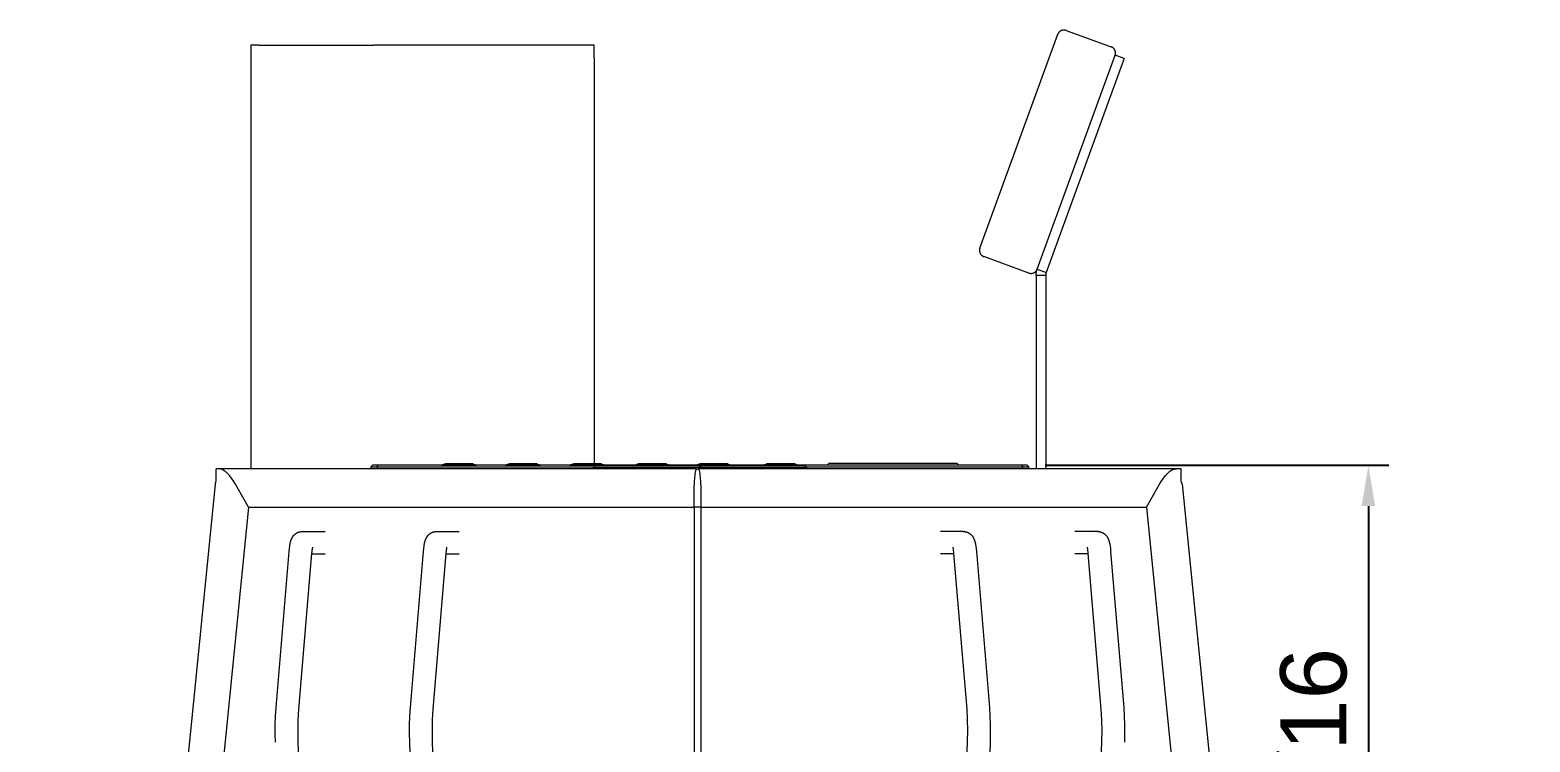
# Model space of a CAD drawing. Header units: inches. Extents: x -10 to 196, y -2 to 124.
# Drawn here: x 157.23 to 194.03, y 106.3 to 123.77 of the extents above; entities that cross this region are included whole.
import ezdxf

# ---------------------------------------------------------------- set-up
doc = ezdxf.new("R2010")
doc.units = ezdxf.units.IN
doc.layers.add('ZANO_R', color=7, linetype='Continuous', lineweight=0)
doc.layers.add('ZANO_W', color=1, linetype='Continuous', lineweight=0)
doc.styles.get("Standard").update_dxf_attribs({"font": 'arial.ttf'})
doc.dimstyles.new('amerykanie', dxfattribs={"dimtxt": 50, "dimasz": 50, "dimexe": 0.5, "dimexo": 0.5, "dimgap": 1, "dimtad": 1, "dimdec": 0, "dimzin": 0, "dimlunit": 5, "dimtxsty": 'Standard', "dimcen": 0.09, "dimclrd": 1, "dimclre": 1, "dimclrt": 1, "dimazin": 0, "dimtfac": 1, "dimtdec": 0, "dimtmove": 0, "dimatfit": 3, "dimfxl": 1, "dimtzin": 0, "dimarcsym": 1})

# ---------------------------------------------------------------- blocks, each defined once
blk = doc.blocks.new('*D386')
at = {"layer": 'ZANO_W', "color": 1, "lineweight": -2}
for p, q in [((182.136, 113.089), (190.567, 113.089)), ((190.067, 112.089), (190.067, 96.288)), ((187.28, 95.288), (190.567, 95.288))]:
    blk.add_line(p, q, dxfattribs=at)
at = {"layer": 'ZANO_W', "color": 1}
for points in [[(190.234, 112.089), (189.901, 112.089), (190.067, 113.089)], [(189.901, 96.288), (190.234, 96.288), (190.067, 95.288)]]:
    blk.add_solid(points, dxfattribs=at)
at = {"layer": 'ZANO_W', "color": 1, "insert": (188.727, 104.188), "char_height": 1.625, "attachment_point": 5, "rotation": 90}
blk.add_mtext('17 13/16', dxfattribs=at)
blk = doc.blocks.new('*D387')
at = {"layer": 'ZANO_W', "color": 1, "lineweight": -2}
blk.add_arc((159.99, 95.288), 5.938, 93.9709, 170.339, dxfattribs=at)
at = {"layer": 'ZANO_W', "color": 1}
for points in [[(159.576, 101.045), (159.581, 101.378), (160.578, 101.196)], [(153.97, 96.299), (154.302, 96.27), (154.052, 95.288)]]:
    blk.add_solid(points, dxfattribs=at)
at = {"layer": 'ZANO_W', "color": 1, "insert": (155.105, 100.683), "char_height": 1.625, "attachment_point": 5, "rotation": 42.155}
blk.add_mtext("95%%d41'", dxfattribs=at)

msp = doc.modelspace()

# ---------------------------------------------------------------- linework, layer by layer
at = {"layer": 'ZANO_R'}
for p, q in [((180.53509, 118.4123), (182.44726, 123.66593)), ((182.44919, 123.67095), (182.44726, 123.66593)), ((182.45128, 123.6759), (182.44919, 123.67095)), ((182.45354, 123.68078), (182.45128, 123.6759)), ((182.45597, 123.68558), (182.45354, 123.68078)), ((182.45856, 123.69029), (182.45597, 123.68558)), ((182.46131, 123.69491), (182.45856, 123.69029)), ((182.46422, 123.69944), (182.46131, 123.69491)), ((182.46728, 123.70386), (182.46422, 123.69944)), ((182.47049, 123.70818), (182.46728, 123.70386)), ((182.47384, 123.71238), (182.47049, 123.70818)), ((182.47734, 123.71647), (182.47384, 123.71238)), ((182.48097, 123.72043), (182.47734, 123.71647)), ((182.48474, 123.72427), (182.48097, 123.72043)), ((182.48863, 123.72798), (182.48474, 123.72427)), ((182.49265, 123.73155), (182.48863, 123.72798)), ((182.49679, 123.73498), (182.49265, 123.73155)), ((182.50105, 123.73827), (182.49679, 123.73498)), ((182.50541, 123.74141), (182.50105, 123.73827)), ((182.50988, 123.74441), (182.50541, 123.74141)), ((182.51445, 123.74724), (182.50988, 123.74441)), ((182.51911, 123.74992), (182.51445, 123.74724)), ((182.52386, 123.75244), (182.51911, 123.74992)), ((182.52869, 123.7548), (182.52386, 123.75244)), ((182.5336, 123.75699), (182.52869, 123.7548)), ((182.53859, 123.75901), (182.5336, 123.75699)), ((182.54364, 123.76086), (182.53859, 123.75901)), ((182.54875, 123.76253), (182.54364, 123.76086)), ((182.55391, 123.76403), (182.54875, 123.76253)), ((182.55912, 123.76535), (182.55391, 123.76403)), ((182.56438, 123.7665), (182.55912, 123.76535)), ((182.56967, 123.76746), (182.56438, 123.7665)), ((182.57499, 123.76825), (182.56967, 123.76746)), ((182.58033, 123.76885), (182.57499, 123.76825)), ((182.5857, 123.76926), (182.58033, 123.76885)), ((182.59107, 123.7695), (182.5857, 123.76926)), ((182.59645, 123.76955), (182.59107, 123.7695)), ((182.60182, 123.76942), (182.59645, 123.76955)), ((182.60719, 123.7691), (182.60182, 123.76942)), ((182.61254, 123.7686), (182.60719, 123.7691)), ((182.61788, 123.76792), (182.61254, 123.7686)), ((182.62319, 123.76706), (182.61788, 123.76792)), ((182.62846, 123.76601), (182.62319, 123.76706)), ((182.6337, 123.76479), (182.62846, 123.76601)), ((182.63889, 123.76339), (182.6337, 123.76479)), ((182.64403, 123.76181), (182.63889, 123.76339)), ((182.64911, 123.76006), (182.64403, 123.76181)), ((182.64911, 123.76006), (183.75904, 123.35608)), ((162.84087, 123.39953), (162.64401, 123.39953)), ((162.64401, 123.39953), (162.64401, 123.08455)), ((162.84087, 123.39953), (165.66676, 123.39953)), ((166.21685, 123.39953), (165.66676, 123.39953)), ((171.06958, 123.39953), (166.21685, 123.39953)), ((171.06958, 123.08455), (171.06958, 123.39953)), ((183.76406, 123.35415), (183.75904, 123.35608)), ((183.76901, 123.35206), (183.76406, 123.35415)), ((183.77389, 123.34979), (183.76901, 123.35206)), ((183.77869, 123.34736), (183.77389, 123.34979)), ((183.7834, 123.34477), (183.77869, 123.34736)), ((183.78802, 123.34202), (183.7834, 123.34477)), ((183.79254, 123.33912), (183.78802, 123.34202)), ((183.79697, 123.33606), (183.79254, 123.33912)), ((183.80128, 123.33285), (183.79697, 123.33606)), ((183.80549, 123.32949), (183.80128, 123.33285)), ((183.80957, 123.326), (183.80549, 123.32949)), ((183.81354, 123.32237), (183.80957, 123.326)), ((183.81738, 123.3186), (183.81354, 123.32237)), ((183.82108, 123.3147), (183.81738, 123.3186)), ((183.82466, 123.31069), (183.82108, 123.3147)), ((183.82809, 123.30655), (183.82466, 123.31069)), ((183.83138, 123.30229), (183.82809, 123.30655)), ((183.83452, 123.29793), (183.83138, 123.30229)), ((183.83751, 123.29346), (183.83452, 123.29793)), ((183.84035, 123.28889), (183.83751, 123.29346)), ((162.64401, 123.08455), (162.64401, 113.00536)), ((171.06958, 123.08455), (171.06958, 113.12615)), ((181.941, 117.90059), (183.85316, 123.15422)), ((184.02716, 122.94158), (182.16298, 117.81979)), ((183.84303, 123.28423), (183.84035, 123.28889)), ((183.84555, 123.27948), (183.84303, 123.28423)), ((183.84791, 123.27464), (183.84555, 123.27948)), ((183.85009, 123.26973), (183.84791, 123.27464)), ((183.85211, 123.26475), (183.85009, 123.26973)), ((183.85396, 123.2597), (183.85211, 123.26475)), ((184.07501, 123.07304), (183.85302, 123.15384)), ((183.85316, 123.15422), (183.85492, 123.15931)), ((183.85564, 123.25459), (183.85396, 123.2597)), ((183.85492, 123.15931), (183.85649, 123.16445)), ((183.85714, 123.24943), (183.85564, 123.25459)), ((183.85649, 123.16445), (183.8579, 123.16964)), ((183.85846, 123.24421), (183.85714, 123.24943)), ((183.8579, 123.16964), (183.85912, 123.17488)), ((183.85961, 123.23896), (183.85846, 123.24421)), ((183.85912, 123.17488), (183.86016, 123.18015)), ((183.86057, 123.23367), (183.85961, 123.23896)), ((183.86016, 123.18015), (183.86103, 123.18546)), ((183.86135, 123.22835), (183.86057, 123.23367)), ((183.86103, 123.18546), (183.86171, 123.19079)), ((183.86195, 123.223), (183.86135, 123.22835)), ((183.86171, 123.19079), (183.86221, 123.19615)), ((183.86237, 123.21764), (183.86195, 123.223)), ((183.86221, 123.19615), (183.86252, 123.20152)), ((183.8626, 123.21227), (183.86237, 123.21764)), ((183.86252, 123.20152), (183.86266, 123.20689)), ((183.86266, 123.20689), (183.8626, 123.21227)), ((184.07501, 123.07304), (184.02716, 122.94158)), ((180.52573, 118.365), (180.5256, 118.35963)), ((180.5256, 118.35963), (180.52565, 118.35425)), ((180.52565, 118.35425), (180.52589, 118.34888)), ((180.52605, 118.37037), (180.52573, 118.365)), ((180.52589, 118.34888), (180.5263, 118.34352)), ((180.52655, 118.37573), (180.52605, 118.37037)), ((180.5263, 118.34352), (180.5269, 118.33817)), ((180.52723, 118.38106), (180.52655, 118.37573)), ((180.5269, 118.33817), (180.52769, 118.33285)), ((180.52809, 118.38637), (180.52723, 118.38106)), ((180.52769, 118.33285), (180.52865, 118.32756)), ((180.52914, 118.39164), (180.52809, 118.38637)), ((180.52865, 118.32756), (180.5298, 118.32231)), ((180.53036, 118.39688), (180.52914, 118.39164)), ((180.5298, 118.32231), (180.53112, 118.31709)), ((180.53176, 118.40207), (180.53036, 118.39688)), ((180.53112, 118.31709), (180.53262, 118.31193)), ((180.53334, 118.40721), (180.53176, 118.40207)), ((180.53262, 118.31193), (180.53429, 118.30682)), ((180.53509, 118.4123), (180.53334, 118.40721)), ((180.53429, 118.30682), (180.53614, 118.30177)), ((180.53614, 118.30177), (180.53816, 118.29679)), ((180.53816, 118.29679), (180.54035, 118.29187)), ((180.54035, 118.29187), (180.54271, 118.28704)), ((180.54271, 118.28704), (180.54523, 118.28229)), ((180.54523, 118.28229), (180.54791, 118.27763)), ((180.54791, 118.27763), (180.55074, 118.27306)), ((180.55074, 118.27306), (180.55374, 118.26859)), ((180.55374, 118.26859), (180.55688, 118.26423)), ((180.55688, 118.26423), (180.56017, 118.25997)), ((180.56017, 118.25997), (180.5636, 118.25583)), ((180.5636, 118.25583), (180.56717, 118.25181)), ((180.56717, 118.25181), (180.57088, 118.24792)), ((180.57088, 118.24792), (180.57472, 118.24415)), ((180.57472, 118.24415), (180.57868, 118.24052)), ((180.57868, 118.24052), (180.58277, 118.23702)), ((180.58277, 118.23702), (180.58697, 118.23367)), ((180.58697, 118.23367), (180.59129, 118.23046)), ((180.59129, 118.23046), (180.59571, 118.2274)), ((180.59571, 118.2274), (180.60024, 118.2245)), ((180.60024, 118.2245), (180.60486, 118.22175)), ((180.60486, 118.22175), (180.60957, 118.21916)), ((180.60957, 118.21916), (180.61437, 118.21673)), ((180.61437, 118.21673), (180.61925, 118.21446)), ((180.61925, 118.21446), (180.6242, 118.21237)), ((180.6242, 118.21237), (180.62922, 118.21044)), ((181.73914, 117.80646), (180.62922, 118.21044)), ((181.73914, 117.80646), (181.74423, 117.80471)), ((181.74423, 117.80471), (181.74937, 117.80313)), ((181.74937, 117.80313), (181.75456, 117.80173)), ((181.75456, 117.80173), (181.7598, 117.80051)), ((181.7598, 117.80051), (181.76507, 117.79946)), ((181.76507, 117.79946), (181.77038, 117.7986)), ((181.77038, 117.7986), (181.77571, 117.79792)), ((181.77571, 117.79792), (181.78107, 117.79742)), ((181.78107, 117.79742), (181.78644, 117.7971)), ((181.78644, 117.7971), (181.79181, 117.79697)), ((181.79181, 117.79697), (181.79719, 117.79702)), ((181.79719, 117.79702), (181.80256, 117.79726)), ((181.80256, 117.79726), (181.80792, 117.79767)), ((181.80792, 117.79767), (181.81327, 117.79827)), ((181.81327, 117.79827), (181.81859, 117.79906)), ((181.81859, 117.79906), (181.82388, 117.80002)), ((181.82388, 117.80002), (181.82913, 117.80116)), ((181.82913, 117.80116), (181.83434, 117.80249)), ((181.83434, 117.80249), (181.83951, 117.80399)), ((181.83951, 117.80399), (181.84462, 117.80566)), ((181.84462, 117.80566), (181.84967, 117.80751)), ((181.84967, 117.80751), (181.85465, 117.80953)), ((181.85465, 117.80953), (181.85956, 117.81172)), ((181.85956, 117.81172), (181.8644, 117.81408)), ((181.8644, 117.81408), (181.86915, 117.8166)), ((181.86915, 117.8166), (181.87381, 117.81928)), ((181.87381, 117.81928), (181.87838, 117.82211)), ((181.87838, 117.82211), (181.88285, 117.82511)), ((181.88285, 117.82511), (181.88721, 117.82825)), ((181.88721, 117.82825), (181.89146, 117.83154)), ((181.89146, 117.83154), (181.8956, 117.83497)), ((181.8956, 117.83497), (181.89962, 117.83854)), ((181.89962, 117.83854), (181.90352, 117.84225)), ((181.90352, 117.84225), (181.90728, 117.84609)), ((181.90728, 117.84609), (181.91092, 117.85005)), ((181.91092, 117.85005), (181.91441, 117.85414)), ((181.91397, 117.76153), (181.9148, 117.77731)), ((181.91441, 117.85414), (181.91777, 117.85834)), ((181.9148, 117.77731), (181.91619, 117.79306)), ((181.91619, 117.79306), (181.91811, 117.80874)), ((181.91777, 117.85834), (181.92098, 117.86266)), ((181.91811, 117.80874), (181.92059, 117.82435)), ((181.92059, 117.82435), (181.9236, 117.83986)), ((181.92098, 117.86266), (181.92404, 117.86708)), ((181.9236, 117.83986), (181.92715, 117.85526)), ((181.92404, 117.86708), (181.92694, 117.87161)), ((181.92694, 117.87161), (181.92969, 117.87623)), ((181.92715, 117.85526), (181.93124, 117.87053)), ((181.92969, 117.87623), (181.93228, 117.88094)), ((181.93124, 117.87053), (181.93586, 117.88564)), ((181.93228, 117.88094), (181.93471, 117.88574)), ((181.93471, 117.88574), (181.93698, 117.89062)), ((181.93586, 117.88564), (181.941, 117.90059)), ((181.93698, 117.89062), (181.93907, 117.89557)), ((181.93907, 117.89557), (181.941, 117.90059)), ((181.941, 117.90059), (182.16298, 117.81979)), ((182.15204, 117.77587), (182.15111, 117.76836)), ((182.15322, 117.78333), (182.15204, 117.77587)), ((182.15466, 117.79075), (182.15322, 117.78333)), ((182.15636, 117.79812), (182.15466, 117.79075)), ((182.15831, 117.80542), (182.15636, 117.79812)), ((182.16052, 117.81265), (182.15831, 117.80542)), ((182.16298, 117.81979), (182.16052, 117.81265)), ((181.91369, 117.74573), (181.91397, 117.76153)), ((182.14992, 117.74573), (181.91369, 117.74573)), ((181.91369, 117.74573), (181.91369, 113.00536)), ((182.15006, 117.75329), (182.14992, 117.74573)), ((182.14992, 117.74573), (182.14992, 113.00536)), ((182.15045, 117.76084), (182.15006, 117.75329)), ((182.15111, 117.76836), (182.15045, 117.76084)), ((161.85158, 113.00536), (161.79704, 113.00536)), ((161.79704, 112.69039), (161.79704, 113.00536)), ((173.58655, 113.00536), (161.85158, 113.00536)), ((161.8559, 113.00532), (161.85158, 113.00536)), ((161.86023, 113.00518), (161.8559, 113.00532)), ((161.86455, 113.00495), (161.86023, 113.00518)), ((161.86886, 113.00463), (161.86455, 113.00495)), ((161.87317, 113.00421), (161.86886, 113.00463)), ((161.87746, 113.00371), (161.87317, 113.00421)), ((161.88175, 113.00312), (161.87746, 113.00371)), ((161.88602, 113.00245), (161.88175, 113.00312)), ((161.89068, 113.00161), (161.88602, 113.00245)), ((161.89532, 113.00066), (161.89068, 113.00161)), ((161.89994, 112.99962), (161.89532, 113.00066)), ((161.90454, 112.99848), (161.89994, 112.99962)), ((161.90911, 112.99724), (161.90454, 112.99848)), ((161.91366, 112.99591), (161.90911, 112.99724)), ((161.91818, 112.99449), (161.91366, 112.99591)), ((161.92267, 112.99298), (161.91818, 112.99449)), ((161.9271, 112.9914), (161.92267, 112.99298)), ((161.93149, 112.98973), (161.9271, 112.9914)), ((161.93586, 112.98799), (161.93149, 112.98973)), ((161.9402, 112.98616), (161.93586, 112.98799)), ((165.63091, 113.08883), (165.59153, 113.04946)), ((165.59153, 113.04946), (165.74902, 113.04946)), ((165.59153, 113.04946), (165.59153, 113.00536)), ((165.76533, 113.08883), (165.63091, 113.08883)), ((165.74902, 113.04946), (165.76533, 113.08883)), ((165.74902, 113.04946), (171.05872, 113.04946)), ((165.74902, 113.00536), (165.74902, 113.04946)), ((181.56019, 113.08883), (165.76533, 113.08883)), ((167.3239, 113.09325), (167.3239, 113.08883)), ((167.32393, 113.09326), (167.32392, 113.09326)), ((167.32392, 113.09325), (167.75699, 113.09325)), ((167.42065, 113.12615), (167.32399, 113.09328)), ((167.75699, 113.12615), (167.42065, 113.12615)), ((168.09332, 113.12615), (167.75699, 113.12615)), ((167.75699, 113.09325), (168.19005, 113.09325)), ((168.09332, 113.12615), (168.18998, 113.09328)), ((168.19008, 113.09325), (168.19008, 113.08883)), ((168.89877, 113.09325), (168.89877, 113.08883)), ((168.8988, 113.09326), (168.89879, 113.09326)), ((168.8988, 113.09325), (169.33186, 113.09325)), ((168.99552, 113.12615), (168.89886, 113.09328)), ((169.33186, 113.12615), (168.99552, 113.12615)), ((169.6682, 113.12615), (169.33186, 113.12615)), ((169.33186, 113.09325), (169.76492, 113.09325)), ((169.6682, 113.12615), (169.76485, 113.09328)), ((169.76495, 113.09325), (169.76495, 113.08883)), ((170.47364, 113.09325), (170.47364, 113.08883)), ((170.47368, 113.09326), (170.47367, 113.09326)), ((170.47367, 113.09325), (170.90673, 113.09325)), ((170.57039, 113.12615), (170.47374, 113.09328)), ((170.90673, 113.12615), (170.57039, 113.12615)), ((171.24307, 113.12615), (170.90673, 113.12615)), ((170.90673, 113.09325), (171.3398, 113.09325)), ((171.09337, 113.0841), (171.054, 113.04473)), ((171.054, 113.04473), (171.2337, 113.04473)), ((171.054, 113.00536), (171.054, 113.04473)), ((171.09337, 113.0841), (171.23713, 113.0841)), ((171.2337, 113.04473), (173.65254, 113.04473)), ((171.23713, 113.0841), (173.65426, 113.0841)), ((171.24307, 113.12615), (171.33973, 113.09328)), ((171.33982, 113.09325), (171.33982, 113.08883)), ((172.06545, 113.09325), (172.06545, 113.08883)), ((172.06549, 113.09326), (172.06547, 113.09326)), ((172.06548, 113.09325), (172.49854, 113.09325)), ((172.1622, 113.12615), (172.06555, 113.09328)), ((172.49854, 113.12615), (172.1622, 113.12615)), ((172.83488, 113.12615), (172.49854, 113.12615)), ((172.49854, 113.09325), (172.9316, 113.09325)), ((172.83488, 113.12615), (172.93153, 113.09328)), ((172.93163, 113.09325), (172.93163, 113.08883)), ((173.57225, 112.9853), (173.57311, 112.98765)), ((173.57311, 112.98765), (173.57383, 112.98954)), ((173.57383, 112.98954), (173.5746, 112.99141)), ((173.5746, 112.99141), (173.57542, 112.99326)), ((173.57489, 113.09325), (173.57489, 113.08883)), ((173.57493, 113.09326), (173.57491, 113.09326)), ((173.57492, 113.09325), (174.00798, 113.09325)), ((173.67164, 113.12615), (173.57499, 113.09328)), ((173.57542, 112.99326), (173.57629, 112.99509)), ((173.57631, 112.99508), (173.57645, 112.99557)), ((173.57645, 112.99557), (173.57661, 112.99605)), ((173.57661, 112.99605), (173.57678, 112.99653)), ((173.57678, 112.99653), (173.57697, 112.99699)), ((173.57697, 112.99699), (173.57718, 112.99746)), ((173.57718, 112.99746), (173.5774, 112.99791)), ((173.5774, 112.99791), (173.57764, 112.99836)), ((173.57764, 112.99836), (173.57789, 112.9988)), ((173.57789, 112.9988), (173.57816, 112.99923)), ((173.57816, 112.99923), (173.57844, 112.99964)), ((173.57844, 112.99964), (173.57874, 113.00005)), ((173.57874, 113.00005), (173.57905, 113.00045)), ((173.57905, 113.00045), (173.57937, 113.00084)), ((173.57937, 113.00084), (173.57971, 113.00122)), ((173.57971, 113.00122), (173.58006, 113.00158)), ((173.58006, 113.00158), (173.58042, 113.00194)), ((173.58042, 113.00194), (173.5808, 113.00227)), ((173.5808, 113.00227), (173.58119, 113.0026)), ((173.58119, 113.0026), (173.58158, 113.00291)), ((173.58158, 113.00291), (173.58199, 113.00321)), ((173.58199, 113.00321), (173.58241, 113.0035)), ((173.58241, 113.0035), (173.58284, 113.00377)), ((173.58284, 113.00377), (173.58328, 113.00402)), ((173.58328, 113.00402), (173.58372, 113.00426)), ((173.58372, 113.00426), (173.58418, 113.00448)), ((173.58418, 113.00448), (173.58464, 113.00469)), ((173.58464, 113.00469), (173.58511, 113.00488)), ((173.58511, 113.00488), (173.58558, 113.00506)), ((173.58558, 113.00506), (173.58606, 113.00522)), ((173.58606, 113.00522), (173.58655, 113.00536)), ((173.58655, 113.00536), (173.62592, 113.00536)), ((173.62592, 113.00536), (173.6264, 113.00522)), ((185.36089, 113.00536), (173.62592, 113.00536)), ((173.6264, 113.00522), (173.62688, 113.00506)), ((173.62688, 113.00506), (173.62736, 113.00488)), ((173.62736, 113.00488), (173.62783, 113.00469)), ((173.62783, 113.00469), (173.62829, 113.00448)), ((173.62829, 113.00448), (173.62874, 113.00426)), ((173.62874, 113.00426), (173.62919, 113.00402)), ((173.62919, 113.00402), (173.62962, 113.00377)), ((173.62962, 113.00377), (173.63005, 113.0035)), ((173.63005, 113.0035), (173.63047, 113.00321)), ((173.63047, 113.00321), (173.63088, 113.00291)), ((173.63088, 113.00291), (173.63128, 113.0026)), ((173.63128, 113.0026), (173.63166, 113.00227)), ((173.63166, 113.00227), (173.63204, 113.00194)), ((173.63204, 113.00194), (173.6324, 113.00158)), ((173.6324, 113.00158), (173.63275, 113.00122)), ((173.63275, 113.00122), (173.63309, 113.00084)), ((173.63309, 113.00084), (173.63342, 113.00045)), ((173.63342, 113.00045), (173.63373, 113.00005)), ((173.63373, 113.00005), (173.63402, 112.99964)), ((173.63402, 112.99964), (173.63431, 112.99923)), ((173.63431, 112.99923), (173.63458, 112.9988)), ((173.63458, 112.9988), (173.63483, 112.99836)), ((173.63483, 112.99836), (173.63507, 112.99791)), ((173.63507, 112.99791), (173.63529, 112.99746)), ((173.63529, 112.99746), (173.63549, 112.99699)), ((173.63549, 112.99699), (173.63568, 112.99653)), ((173.63568, 112.99653), (173.63586, 112.99605)), ((173.63586, 112.99605), (173.63602, 112.99557)), ((173.63602, 112.99557), (173.63616, 112.99508)), ((173.63618, 112.99509), (173.63704, 112.99326)), ((173.63704, 112.99326), (173.63786, 112.99141)), ((173.63786, 112.99141), (173.63863, 112.98954)), ((173.63863, 112.98954), (173.63936, 112.98765)), ((173.63936, 112.98765), (173.64021, 112.9853)), ((173.65254, 113.04473), (173.65426, 113.0841)), ((173.65254, 113.04473), (173.69191, 113.04473)), ((173.65254, 113.00536), (173.65254, 113.04473)), ((173.65426, 113.0841), (173.69019, 113.0841)), ((174.00798, 113.12615), (173.67164, 113.12615)), ((173.69019, 113.0841), (176.10731, 113.0841)), ((173.69191, 113.04473), (173.69019, 113.0841)), ((173.69191, 113.04473), (176.11074, 113.04473)), ((173.69191, 113.00536), (173.69191, 113.04473)), ((174.34432, 113.12615), (174.00798, 113.12615)), ((174.00798, 113.09325), (174.44104, 113.09325)), ((174.34432, 113.12615), (174.44098, 113.09328)), ((174.44107, 113.09325), (174.44107, 113.08883)), ((175.22222, 113.09325), (175.22222, 113.08883)), ((175.22225, 113.09326), (175.22224, 113.09326)), ((175.22225, 113.09325), (175.65531, 113.09325)), ((175.31897, 113.12615), (175.22231, 113.09328)), ((175.65531, 113.12615), (175.31897, 113.12615)), ((175.99165, 113.12615), (175.65531, 113.12615)), ((175.65531, 113.09325), (176.08837, 113.09325)), ((175.99165, 113.12615), (176.0883, 113.09328)), ((176.0884, 113.09325), (176.0884, 113.08883)), ((176.10731, 113.0841), (176.25104, 113.0841)), ((176.11074, 113.04473), (176.29045, 113.04473)), ((176.25108, 113.0841), (176.29045, 113.04473)), ((176.28573, 113.04946), (181.5765, 113.04946)), ((176.29045, 113.00536), (176.29045, 113.04473)), ((176.79106, 113.09275), (176.83042, 113.13211)), ((177.22414, 113.09273), (176.79107, 113.09273)), ((177.22414, 113.13211), (176.83044, 113.13211)), ((179.5863, 113.13211), (177.22414, 113.13211)), ((179.5863, 113.09273), (177.22414, 113.09273)), ((179.98, 113.13211), (179.5863, 113.13211)), ((180.01937, 113.09273), (179.5863, 113.09273)), ((180.01938, 113.09275), (179.98002, 113.13211)), ((181.69462, 113.08883), (181.56019, 113.08883)), ((181.56019, 113.08883), (181.5765, 113.04946)), ((181.5765, 113.04946), (181.73399, 113.04946)), ((181.5765, 113.04946), (181.5765, 113.00536)), ((181.73399, 113.04946), (181.69462, 113.08883)), ((181.73399, 113.00536), (181.73399, 113.04946)), ((185.27226, 112.98616), (185.2766, 112.98799)), ((185.2766, 112.98799), (185.28097, 112.98973)), ((185.28097, 112.98973), (185.28537, 112.9914)), ((185.28537, 112.9914), (185.2898, 112.99298)), ((185.2898, 112.99298), (185.29429, 112.99449)), ((185.29429, 112.99449), (185.29881, 112.99591)), ((185.29881, 112.99591), (185.30335, 112.99724)), ((185.30335, 112.99724), (185.30793, 112.99848)), ((185.30793, 112.99848), (185.31252, 112.99962)), ((185.31252, 112.99962), (185.31714, 113.00066)), ((185.31714, 113.00066), (185.32178, 113.00161)), ((185.32178, 113.00161), (185.32644, 113.00245)), ((185.32644, 113.00245), (185.33071, 113.00312)), ((185.33071, 113.00312), (185.335, 113.00371)), ((185.335, 113.00371), (185.3393, 113.00421)), ((185.3393, 113.00421), (185.3436, 113.00463)), ((185.3436, 113.00463), (185.34792, 113.00495)), ((185.34792, 113.00495), (185.35224, 113.00518)), ((185.35224, 113.00518), (185.35656, 113.00532)), ((185.35656, 113.00532), (185.36089, 113.00536)), ((185.41543, 113.00536), (185.36089, 113.00536)), ((185.47449, 113.00536), (185.41543, 113.00536)), ((185.47449, 112.69039), (185.47449, 113.00536)), ((160.05132, 95.31398), (161.77648, 112.62819)), ((161.77615, 112.6172), (161.77617, 112.62127)), ((161.77617, 112.62127), (161.77633, 112.62533)), ((161.77627, 112.61867), (161.77634, 112.62289)), ((161.77633, 112.62533), (161.77663, 112.62938)), ((161.77634, 112.62289), (161.77655, 112.62711)), ((161.77655, 112.62711), (161.77691, 112.63132)), ((161.77663, 112.62938), (161.77706, 112.63342)), ((161.77691, 112.63132), (161.77741, 112.63552)), ((161.77706, 112.63342), (161.77763, 112.63744)), ((161.77741, 112.63552), (161.77806, 112.63969)), ((161.77763, 112.63744), (161.77834, 112.64144)), ((161.77806, 112.63969), (161.77886, 112.64384)), ((161.77834, 112.64144), (161.77919, 112.64542)), ((161.77886, 112.64384), (161.77979, 112.64796)), ((161.77919, 112.64542), (161.78016, 112.64936)), ((161.77979, 112.64796), (161.78087, 112.65204)), ((161.78087, 112.65204), (161.78208, 112.65609)), ((161.78208, 112.65609), (161.78344, 112.66009)), ((161.78344, 112.66009), (161.78493, 112.66404)), ((161.78493, 112.66404), (161.78655, 112.66794)), ((161.78655, 112.66794), (161.78831, 112.67178)), ((161.78831, 112.67178), (161.79021, 112.67556)), ((161.79021, 112.67556), (161.79223, 112.67927)), ((161.79223, 112.67927), (161.79437, 112.68291)), ((161.79437, 112.68291), (161.79665, 112.68647)), ((161.94878, 112.9823), (161.9402, 112.98616)), ((161.95722, 112.97815), (161.94878, 112.9823)), ((161.96669, 112.9731), (161.95722, 112.97815)), ((161.97599, 112.96775), (161.96669, 112.9731)), ((161.98511, 112.9621), (161.97599, 112.96775)), ((161.99407, 112.9562), (161.98511, 112.9621)), ((162.0036, 112.94952), (161.99407, 112.9562)), ((162.01294, 112.94258), (162.0036, 112.94952)), ((162.02211, 112.93541), (162.01294, 112.94258)), ((162.0311, 112.92801), (162.02211, 112.93541)), ((162.04068, 112.91976), (162.0311, 112.92801)), ((162.05008, 112.91129), (162.04068, 112.91976)), ((162.0593, 112.90262), (162.05008, 112.91129)), ((162.06836, 112.89378), (162.0593, 112.90262)), ((162.07858, 112.88342), (162.06836, 112.89378)), ((162.08861, 112.87286), (162.07858, 112.88342)), ((162.10811, 112.85123), (162.08861, 112.87286)), ((162.1285, 112.82714), (162.10811, 112.85123)), ((162.14821, 112.8025), (162.1285, 112.82714)), ((162.16884, 112.77537), (162.14821, 112.8025)), ((162.18886, 112.7478), (162.16884, 112.77537)), ((162.22737, 112.69156), (162.18886, 112.7478)), ((162.27226, 112.62144), (162.22737, 112.69156)), ((162.31536, 112.55019), (162.27226, 112.62144)), ((173.5284, 112.53424), (173.53455, 112.67058)), ((173.53455, 112.67058), (173.54267, 112.78792)), ((173.54267, 112.78792), (173.54716, 112.83646)), ((173.54716, 112.83646), (173.55271, 112.88488)), ((173.55271, 112.88488), (173.55809, 112.92241)), ((173.55809, 112.92241), (173.56088, 112.9386)), ((173.56088, 112.9386), (173.56407, 112.95471)), ((173.56407, 112.95471), (173.56677, 112.9665)), ((173.56677, 112.9665), (173.56829, 112.97235)), ((173.56829, 112.97235), (173.56994, 112.97816)), ((173.56994, 112.97816), (173.57145, 112.98293)), ((173.57145, 112.98293), (173.57225, 112.9853)), ((173.64021, 112.9853), (173.64102, 112.98293)), ((173.64102, 112.98293), (173.64252, 112.97816)), ((173.64252, 112.97816), (173.64418, 112.97235)), ((173.64418, 112.97235), (173.64569, 112.9665)), ((173.64569, 112.9665), (173.64839, 112.95471)), ((173.64839, 112.95471), (173.65159, 112.9386)), ((173.65159, 112.9386), (173.65437, 112.92241)), ((173.65437, 112.92241), (173.65975, 112.88488)), ((173.65975, 112.88488), (173.6653, 112.83646)), ((173.6653, 112.83646), (173.6698, 112.78792)), ((173.6698, 112.78792), (173.67791, 112.67058)), ((173.67791, 112.67058), (173.68407, 112.53424)), ((184.89711, 112.55019), (184.94021, 112.62144)), ((184.94021, 112.62144), (184.9851, 112.69156)), ((184.9851, 112.69156), (185.02361, 112.7478)), ((185.02361, 112.7478), (185.04363, 112.77537)), ((185.04363, 112.77537), (185.06425, 112.8025)), ((185.06425, 112.8025), (185.08396, 112.82714)), ((185.08396, 112.82714), (185.10435, 112.85123)), ((185.10435, 112.85123), (185.12385, 112.87286)), ((185.12385, 112.87286), (185.13388, 112.88342)), ((185.13388, 112.88342), (185.1441, 112.89378)), ((185.1441, 112.89378), (185.15316, 112.90262)), ((185.15316, 112.90262), (185.16238, 112.91129)), ((185.16238, 112.91129), (185.17178, 112.91976)), ((185.17178, 112.91976), (185.18137, 112.92801)), ((185.18137, 112.92801), (185.19036, 112.93541)), ((185.19036, 112.93541), (185.19952, 112.94258)), ((185.19952, 112.94258), (185.20887, 112.94952)), ((185.20887, 112.94952), (185.2184, 112.9562)), ((185.2184, 112.9562), (185.22735, 112.9621)), ((185.22735, 112.9621), (185.23648, 112.96775)), ((185.23648, 112.96775), (185.24577, 112.9731)), ((185.24577, 112.9731), (185.25524, 112.97815)), ((185.25524, 112.97815), (185.26369, 112.9823)), ((185.26369, 112.9823), (185.27226, 112.98616)), ((185.47714, 112.68284), (185.47488, 112.68647)), ((185.47929, 112.67914), (185.47714, 112.68284)), ((185.48131, 112.67537), (185.47929, 112.67914)), ((185.4832, 112.67154), (185.48131, 112.67537)), ((185.48496, 112.66764), (185.4832, 112.67154)), ((185.4866, 112.66369), (185.48496, 112.66764)), ((185.4881, 112.65968), (185.4866, 112.66369)), ((185.48947, 112.65563), (185.4881, 112.65968)), ((185.4907, 112.65154), (185.48947, 112.65563)), ((185.4918, 112.6474), (185.4907, 112.65154)), ((185.49276, 112.64324), (185.4918, 112.6474)), ((185.49358, 112.63904), (185.49276, 112.64324)), ((185.49426, 112.63482), (185.49358, 112.63904)), ((185.4948, 112.63057), (185.49426, 112.63482)), ((185.4948, 112.63057), (187.22023, 95.3137)), ((161.77627, 112.61314), (161.77615, 112.6172)), ((161.77635, 112.61445), (161.77627, 112.61867)), ((161.77653, 112.60909), (161.77627, 112.61314)), ((161.77657, 112.61023), (161.77635, 112.61445)), ((161.77692, 112.60505), (161.77653, 112.60909)), ((161.77694, 112.60602), (161.77657, 112.61023)), ((161.77745, 112.60102), (161.77692, 112.60505)), ((161.77745, 112.60183), (161.77694, 112.60602)), ((161.77811, 112.59765), (161.77745, 112.60183)), ((161.77812, 112.59701), (161.77745, 112.60102)), ((161.77891, 112.59351), (161.77811, 112.59765)), ((161.77892, 112.59303), (161.77812, 112.59701)), ((161.77986, 112.58907), (161.77892, 112.59303)), ((162.58716, 112.06044), (162.31536, 112.55019)), ((173.52388, 112.06044), (173.52446, 112.38314)), ((173.52446, 112.38314), (173.5284, 112.53424)), ((173.68407, 112.53424), (173.688, 112.38314)), ((173.688, 112.38314), (173.68859, 112.06044)), ((184.6253, 112.06044), (184.89711, 112.55019)), ((162.58716, 112.06044), (160.91599, 95.28803)), ((162.58716, 112.06044), (173.52388, 112.06044)), ((173.68859, 112.06044), (173.52388, 112.06044)), ((173.52388, 112.06044), (173.52388, 95.28803)), ((173.68859, 112.06044), (184.6253, 112.06044)), ((173.68859, 112.06044), (173.68859, 95.28803)), ((184.6253, 112.06044), (186.29648, 95.28803)), ((163.6068, 111.13354), (163.61133, 111.16019)), ((163.61133, 111.16019), (163.61588, 111.18353)), ((163.61588, 111.18353), (163.62111, 111.20674)), ((163.62111, 111.20674), (163.62592, 111.22524)), ((163.62592, 111.22524), (163.62856, 111.23443)), ((163.62856, 111.23443), (163.63137, 111.24357)), ((163.63137, 111.24357), (163.63437, 111.25264)), ((163.63437, 111.25264), (163.63756, 111.26164)), ((163.63756, 111.26164), (163.64096, 111.27057)), ((163.64096, 111.27057), (163.64459, 111.27942)), ((163.64459, 111.27942), (163.64812, 111.28747)), ((163.64812, 111.28747), (163.65185, 111.29543)), ((163.65185, 111.29543), (163.65579, 111.3033)), ((163.65579, 111.3033), (163.65992, 111.31105)), ((163.65992, 111.31105), (163.66393, 111.31813)), ((163.66393, 111.31813), (163.66812, 111.3251)), ((163.66812, 111.3251), (163.67249, 111.33195)), ((163.67249, 111.33195), (163.67705, 111.3387)), ((163.67705, 111.3387), (163.68058, 111.34368)), ((163.68058, 111.34368), (163.68424, 111.34863)), ((163.68424, 111.34863), (163.68804, 111.35354)), ((163.68804, 111.35354), (163.69197, 111.35842)), ((163.69197, 111.35842), (163.69604, 111.36326)), ((163.69604, 111.36326), (163.70024, 111.36804)), ((163.70024, 111.36804), (163.70458, 111.37278)), ((163.70458, 111.37278), (163.70906, 111.37745)), ((163.70906, 111.37745), (163.71367, 111.38206)), ((163.71367, 111.38206), (163.71842, 111.3866)), ((163.71842, 111.3866), (163.72331, 111.39106)), ((163.72331, 111.39106), (163.72834, 111.39545)), ((163.72834, 111.39545), (163.73351, 111.39975)), ((163.73351, 111.39975), (163.73882, 111.40395)), ((163.73882, 111.40395), (163.74427, 111.40807)), ((163.74427, 111.40807), (163.74986, 111.41208)), ((163.74986, 111.41208), (163.75617, 111.41637)), ((163.75617, 111.41637), (163.76261, 111.4205)), ((163.76261, 111.4205), (163.76916, 111.42446)), ((163.76916, 111.42446), (163.77582, 111.42825)), ((163.77582, 111.42825), (163.7826, 111.43186)), ((163.7826, 111.43186), (163.78948, 111.43529)), ((163.78948, 111.43529), (163.79646, 111.43854)), ((163.79646, 111.43854), (163.80354, 111.4416)), ((163.80354, 111.4416), (163.81071, 111.44448)), ((163.81071, 111.44448), (163.81798, 111.44716)), ((163.81798, 111.44716), (163.82533, 111.44965)), ((163.82533, 111.44965), (163.83277, 111.45195)), ((163.83277, 111.45195), (163.84028, 111.45404)), ((163.84028, 111.45404), (163.84787, 111.45593)), ((163.84787, 111.45593), (163.85553, 111.45761)), ((163.85553, 111.45761), (163.86326, 111.45908)), ((163.86326, 111.45908), (163.87294, 111.46061)), ((163.86468, 111.4592), (163.87348, 111.4606)), ((163.87294, 111.46061), (163.88267, 111.4618)), ((163.87348, 111.4606), (163.88233, 111.46172)), ((163.88267, 111.4618), (163.89243, 111.46265)), ((163.89243, 111.46265), (163.90221, 111.46316)), ((163.90221, 111.46316), (163.912, 111.46334)), ((163.912, 111.46334), (164.46759, 111.46334)), ((163.912, 111.46334), (163.92152, 111.46317)), ((163.92152, 111.46317), (163.93102, 111.46268)), ((163.93102, 111.46268), (163.94049, 111.46185)), ((163.94049, 111.46185), (163.94994, 111.4607)), ((163.94994, 111.4607), (163.95933, 111.45922)), ((166.90145, 111.13356), (166.90598, 111.16022)), ((166.90598, 111.16022), (166.91053, 111.18356)), ((166.91053, 111.18356), (166.91576, 111.20676)), ((166.91576, 111.20676), (166.92057, 111.22527)), ((166.92057, 111.22527), (166.92321, 111.23446)), ((166.92321, 111.23446), (166.92602, 111.24359)), ((166.92602, 111.24359), (166.92902, 111.25266)), ((166.92902, 111.25266), (166.93221, 111.26167)), ((166.93221, 111.26167), (166.93561, 111.2706)), ((166.93561, 111.2706), (166.93923, 111.27944)), ((166.93923, 111.27944), (166.94277, 111.28749)), ((166.94277, 111.28749), (166.9465, 111.29546)), ((166.9465, 111.29546), (166.95044, 111.30332)), ((166.95044, 111.30332), (166.95457, 111.31108)), ((166.95457, 111.31108), (166.95858, 111.31815)), ((166.95858, 111.31815), (166.96277, 111.32512)), ((166.96277, 111.32512), (166.96714, 111.33198)), ((166.96714, 111.33198), (166.9717, 111.33872)), ((166.9717, 111.33872), (166.97523, 111.3437)), ((166.97523, 111.3437), (166.97889, 111.34865)), ((166.97889, 111.34865), (166.98269, 111.35357)), ((166.98269, 111.35357), (166.98662, 111.35845)), ((166.98662, 111.35845), (166.99069, 111.36328)), ((166.99069, 111.36328), (166.99489, 111.36807)), ((166.99489, 111.36807), (166.99923, 111.3728)), ((166.99923, 111.3728), (167.00371, 111.37748)), ((167.00371, 111.37748), (167.00832, 111.38208)), ((167.00832, 111.38208), (167.01307, 111.38662)), ((167.01307, 111.38662), (167.01796, 111.39109)), ((167.01796, 111.39109), (167.02299, 111.39547)), ((167.02299, 111.39547), (167.02816, 111.39977)), ((167.02816, 111.39977), (167.03347, 111.40398)), ((167.03347, 111.40398), (167.03892, 111.40809)), ((167.03892, 111.40809), (167.0445, 111.41211)), ((167.0445, 111.41211), (167.05082, 111.4164)), ((167.05082, 111.4164), (167.05725, 111.42053)), ((167.05725, 111.42053), (167.06381, 111.42449)), ((167.06381, 111.42449), (167.07047, 111.42827)), ((167.07047, 111.42827), (167.07725, 111.43188)), ((167.07725, 111.43188), (167.08413, 111.43531)), ((167.08413, 111.43531), (167.09111, 111.43856)), ((167.09111, 111.43856), (167.09819, 111.44163)), ((167.09819, 111.44163), (167.10536, 111.4445)), ((167.10536, 111.4445), (167.11263, 111.44719)), ((167.11263, 111.44719), (167.11998, 111.44968)), ((167.11998, 111.44968), (167.12741, 111.45197)), ((167.12741, 111.45197), (167.13493, 111.45406)), ((167.13493, 111.45406), (167.14252, 111.45595)), ((167.14252, 111.45595), (167.15018, 111.45763)), ((167.15018, 111.45763), (167.15791, 111.4591)), ((167.15791, 111.4591), (167.16759, 111.46063)), ((167.15933, 111.45923), (167.16813, 111.46063)), ((167.16759, 111.46063), (167.17731, 111.46182)), ((167.16813, 111.46063), (167.17698, 111.46174)), ((167.17731, 111.46182), (167.18707, 111.46268)), ((167.18707, 111.46268), (167.19686, 111.46319)), ((167.19686, 111.46319), (167.20665, 111.46336)), ((167.20665, 111.46336), (167.76224, 111.46336)), ((167.20665, 111.46336), (167.21617, 111.4632)), ((167.21617, 111.4632), (167.22567, 111.4627)), ((167.22567, 111.4627), (167.23514, 111.46188)), ((167.23514, 111.46188), (167.24459, 111.46072)), ((167.24459, 111.46072), (167.25398, 111.45924)), ((180.12393, 111.46336), (179.56834, 111.46336)), ((180.08599, 111.46072), (180.0766, 111.45924)), ((180.09544, 111.46188), (180.08599, 111.46072)), ((180.10491, 111.4627), (180.09544, 111.46188)), ((180.11441, 111.4632), (180.10491, 111.4627)), ((180.12393, 111.46336), (180.11441, 111.4632)), ((180.12393, 111.46336), (180.13372, 111.46319)), ((180.13372, 111.46319), (180.1435, 111.46268)), ((180.1435, 111.46268), (180.15326, 111.46182)), ((180.15326, 111.46182), (180.16299, 111.46063)), ((180.16245, 111.46063), (180.1536, 111.46174)), ((180.17125, 111.45923), (180.16245, 111.46063)), ((180.16299, 111.46063), (180.17267, 111.4591)), ((180.17267, 111.4591), (180.1804, 111.45763)), ((180.1804, 111.45763), (180.18806, 111.45595)), ((180.18806, 111.45595), (180.19565, 111.45406)), ((180.19565, 111.45406), (180.20316, 111.45197)), ((180.20316, 111.45197), (180.2106, 111.44968)), ((180.2106, 111.44968), (180.21795, 111.44719)), ((180.21795, 111.44719), (180.22522, 111.4445)), ((180.22522, 111.4445), (180.23239, 111.44163)), ((180.23239, 111.44163), (180.23947, 111.43856)), ((180.23947, 111.43856), (180.24645, 111.43531)), ((180.24645, 111.43531), (180.25333, 111.43188)), ((180.25333, 111.43188), (180.26011, 111.42827)), ((180.26011, 111.42827), (180.26677, 111.42449)), ((180.26677, 111.42449), (180.27332, 111.42053)), ((180.27332, 111.42053), (180.27976, 111.4164)), ((180.27976, 111.4164), (180.28607, 111.41211)), ((180.28607, 111.41211), (180.29166, 111.40809)), ((180.29166, 111.40809), (180.29711, 111.40398)), ((180.29711, 111.40398), (180.30242, 111.39977)), ((180.30242, 111.39977), (180.30759, 111.39547)), ((180.30759, 111.39547), (180.31262, 111.39109)), ((180.31262, 111.39109), (180.31751, 111.38662)), ((180.31751, 111.38662), (180.32226, 111.38208)), ((180.32226, 111.38208), (180.32687, 111.37748)), ((180.32687, 111.37748), (180.33135, 111.3728)), ((180.33135, 111.3728), (180.33569, 111.36807)), ((180.33569, 111.36807), (180.33989, 111.36328)), ((180.33989, 111.36328), (180.34396, 111.35845)), ((180.34396, 111.35845), (180.34789, 111.35357)), ((180.34789, 111.35357), (180.35169, 111.34865)), ((180.35169, 111.34865), (180.35535, 111.3437)), ((180.35535, 111.3437), (180.35888, 111.33872)), ((180.35888, 111.33872), (180.36344, 111.33198)), ((180.36344, 111.33198), (180.36781, 111.32512)), ((180.36781, 111.32512), (180.372, 111.31815)), ((180.372, 111.31815), (180.37601, 111.31108)), ((180.37601, 111.31108), (180.38014, 111.30332)), ((180.38014, 111.30332), (180.38408, 111.29546)), ((180.38408, 111.29546), (180.38781, 111.28749)), ((180.38781, 111.28749), (180.39134, 111.27944)), ((180.39134, 111.27944), (180.39497, 111.2706)), ((180.39497, 111.2706), (180.39837, 111.26167)), ((180.39837, 111.26167), (180.40156, 111.25266)), ((180.40156, 111.25266), (180.40456, 111.24359)), ((180.40456, 111.24359), (180.40737, 111.23446)), ((180.40737, 111.23446), (180.41001, 111.22527)), ((180.41001, 111.22527), (180.41482, 111.20676)), ((180.41482, 111.20676), (180.42005, 111.18356)), ((180.42005, 111.18356), (180.4246, 111.16022)), ((180.4246, 111.16022), (180.42913, 111.13356)), ((183.41857, 111.46334), (182.86299, 111.46334)), ((183.38064, 111.4607), (183.37125, 111.45922)), ((183.39009, 111.46185), (183.38064, 111.4607)), ((183.39956, 111.46268), (183.39009, 111.46185)), ((183.40906, 111.46317), (183.39956, 111.46268)), ((183.41857, 111.46334), (183.40906, 111.46317)), ((183.41857, 111.46334), (183.42837, 111.46316)), ((183.42837, 111.46316), (183.43815, 111.46265)), ((183.43815, 111.46265), (183.44791, 111.4618)), ((183.44791, 111.4618), (183.45764, 111.46061)), ((183.4571, 111.4606), (183.44825, 111.46172)), ((183.4659, 111.4592), (183.4571, 111.4606)), ((183.45764, 111.46061), (183.46732, 111.45908)), ((183.46732, 111.45908), (183.47505, 111.45761)), ((183.47505, 111.45761), (183.48271, 111.45593)), ((183.48271, 111.45593), (183.4903, 111.45404)), ((183.4903, 111.45404), (183.49781, 111.45195)), ((183.49781, 111.45195), (183.50525, 111.44965)), ((183.50525, 111.44965), (183.5126, 111.44716)), ((183.5126, 111.44716), (183.51987, 111.44448)), ((183.51987, 111.44448), (183.52704, 111.4416)), ((183.52704, 111.4416), (183.53412, 111.43854)), ((183.53412, 111.43854), (183.5411, 111.43529)), ((183.5411, 111.43529), (183.54798, 111.43186)), ((183.54798, 111.43186), (183.55476, 111.42825)), ((183.55476, 111.42825), (183.56142, 111.42446)), ((183.56142, 111.42446), (183.56797, 111.4205)), ((183.56797, 111.4205), (183.57441, 111.41637)), ((183.57441, 111.41637), (183.58072, 111.41208)), ((183.58072, 111.41208), (183.58631, 111.40807)), ((183.58631, 111.40807), (183.59176, 111.40395)), ((183.59176, 111.40395), (183.59707, 111.39975)), ((183.59707, 111.39975), (183.60224, 111.39545)), ((183.60224, 111.39545), (183.60727, 111.39106)), ((183.60727, 111.39106), (183.61215, 111.3866)), ((183.61215, 111.3866), (183.61691, 111.38206)), ((183.61691, 111.38206), (183.62152, 111.37745)), ((183.62152, 111.37745), (183.626, 111.37278)), ((183.626, 111.37278), (183.63034, 111.36804)), ((183.63034, 111.36804), (183.63454, 111.36326)), ((183.63454, 111.36326), (183.63861, 111.35842)), ((183.63861, 111.35842), (183.64254, 111.35354)), ((183.64254, 111.35354), (183.64633, 111.34863)), ((183.64633, 111.34863), (183.65, 111.34368)), ((183.65, 111.34368), (183.65353, 111.3387)), ((183.65353, 111.3387), (183.65809, 111.33195)), ((183.65809, 111.33195), (183.66246, 111.3251)), ((183.66246, 111.3251), (183.66665, 111.31813)), ((183.66665, 111.31813), (183.67066, 111.31105)), ((183.67066, 111.31105), (183.67479, 111.3033)), ((183.67479, 111.3033), (183.67873, 111.29543)), ((183.67873, 111.29543), (183.68246, 111.28747)), ((183.68246, 111.28747), (183.68599, 111.27942)), ((183.68599, 111.27942), (183.68962, 111.27057)), ((183.68962, 111.27057), (183.69302, 111.26164)), ((183.69302, 111.26164), (183.69621, 111.25264)), ((183.69621, 111.25264), (183.69921, 111.24357)), ((183.69921, 111.24357), (183.70202, 111.23443)), ((183.70202, 111.23443), (183.70466, 111.22524)), ((183.70466, 111.22524), (183.70947, 111.20674)), ((183.70947, 111.20674), (183.7147, 111.18353)), ((183.7147, 111.18353), (183.71925, 111.16019)), ((183.71925, 111.16019), (183.72378, 111.13354)), ((163.26682, 107.14657), (163.58808, 110.97037)), ((163.58808, 110.97037), (163.59508, 111.04371)), ((163.59508, 111.04371), (163.60283, 111.1068)), ((163.60283, 111.1068), (163.6068, 111.13354)), ((164.13735, 110.92422), (163.81609, 107.10042)), ((164.13633, 110.91213), (164.46768, 110.91213)), ((164.14064, 110.96283), (164.13735, 110.92422)), ((164.14502, 111.00133), (164.14064, 110.96283)), ((164.1505, 111.03969), (164.14502, 111.00133)), ((164.15706, 111.07788), (164.1505, 111.03969)), ((166.56147, 107.14659), (166.88273, 110.9704)), ((166.88273, 110.9704), (166.88973, 111.04374)), ((166.88973, 111.04374), (166.89747, 111.10682)), ((166.89747, 111.10682), (166.90145, 111.13356)), ((167.432, 110.92425), (167.11074, 107.10044)), ((167.43098, 110.91216), (167.76233, 110.91216)), ((167.43838, 110.99011), (167.432, 110.92425)), ((167.44168, 111.01779), (167.43838, 110.99011)), ((167.44492, 111.04118), (167.44168, 111.01779)), ((167.44844, 111.06242), (167.44492, 111.04118)), ((167.4502, 111.07138), (167.44844, 111.06242)), ((167.45092, 111.07466), (167.4502, 111.07138)), ((167.45171, 111.07792), (167.45092, 111.07466)), ((167.45171, 111.07791), (167.45171, 111.07792)), ((167.45171, 111.07792), (167.45172, 111.07792)), ((167.45172, 111.07792), (167.45171, 111.07792)), ((167.45172, 111.07792), (167.45172, 111.07792)), ((167.45172, 111.07792), (167.45172, 111.07792)), ((167.45172, 111.07792), (167.45172, 111.07792)), ((167.45172, 111.07792), (167.45172, 111.07792)), ((167.45172, 111.07792), (167.45172, 111.07792)), ((167.45172, 111.07792), (167.45172, 111.07792)), ((167.45172, 111.07792), (167.45172, 111.07792)), ((167.45172, 111.07792), (167.45172, 111.07792)), ((167.45172, 111.07792), (167.45172, 111.07792)), ((167.45172, 111.07792), (167.45172, 111.07792)), ((167.45172, 111.07792), (167.45172, 111.07792)), ((167.45172, 111.07792), (167.45172, 111.07792)), ((167.45172, 111.07792), (167.45172, 111.07792)), ((167.45172, 111.07792), (167.45172, 111.07792)), ((167.45172, 111.07792), (167.45172, 111.07792)), ((167.45172, 111.07792), (167.45172, 111.07792)), ((167.45172, 111.07792), (167.45172, 111.07792)), ((167.45172, 111.07792), (167.45172, 111.07792)), ((167.45172, 111.07792), (167.45172, 111.07792)), ((167.45172, 111.07792), (167.45172, 111.07792)), ((167.45172, 111.07792), (167.45172, 111.07792)), ((167.45172, 111.07792), (167.45172, 111.07792)), ((179.8996, 110.91216), (179.56825, 110.91216)), ((179.88543, 111.03972), (179.87887, 111.0779)), ((179.89091, 111.00136), (179.88543, 111.03972)), ((179.89529, 110.96286), (179.89091, 111.00136)), ((179.89858, 110.92425), (179.89529, 110.96286)), ((180.21984, 107.10044), (179.89858, 110.92425)), ((180.42913, 111.13356), (180.4331, 111.10682)), ((180.4331, 111.10682), (180.44085, 111.04374)), ((180.44085, 111.04374), (180.44785, 110.9704)), ((180.44785, 110.9704), (180.76911, 107.14659)), ((183.19425, 110.91213), (182.8629, 110.91213)), ((183.18008, 111.03969), (183.17352, 111.07788)), ((183.18556, 111.00133), (183.18008, 111.03969)), ((183.18994, 110.96283), (183.18556, 111.00133)), ((183.19323, 110.92422), (183.18994, 110.96283)), ((183.51449, 107.10042), (183.19323, 110.92422)), ((183.72378, 111.13354), (183.72775, 111.1068)), ((183.72775, 111.1068), (183.7355, 111.04371)), ((183.7355, 111.04371), (183.7425, 110.97037)), ((183.7425, 110.97037), (184.06376, 107.14657)), ((163.25448, 106.93475), (163.26682, 107.14657)), ((163.81609, 107.10042), (163.80227, 106.83915)), ((166.54913, 106.93478), (166.56147, 107.14659)), ((167.11074, 107.10044), (167.09692, 106.83917)), ((180.23366, 106.83917), (180.21984, 107.10044)), ((180.76911, 107.14659), (180.78145, 106.93478)), ((183.52831, 106.83915), (183.51449, 107.10042)), ((184.06376, 107.14657), (184.0761, 106.93475)), ((163.24773, 106.72269), (163.25448, 106.93475)), ((163.80227, 106.83915), (163.79754, 106.57755)), ((166.54238, 106.72271), (166.54913, 106.93478)), ((167.09692, 106.83917), (167.09219, 106.57758)), ((180.23839, 106.57758), (180.23366, 106.83917)), ((180.78145, 106.93478), (180.7882, 106.72271)), ((183.53304, 106.57755), (183.52831, 106.83915)), ((184.0761, 106.93475), (184.08285, 106.72269)), ((163.24656, 106.51052), (163.24773, 106.72269)), ((163.25099, 106.29839), (163.24656, 106.51052)), ((163.79754, 106.57755), (163.80192, 106.31595)), ((166.54121, 106.51054), (166.54238, 106.72271)), ((166.54564, 106.29842), (166.54121, 106.51054)), ((167.09219, 106.57758), (167.09657, 106.31598)), ((180.23401, 106.31598), (180.23839, 106.57758)), ((180.78937, 106.51054), (180.78494, 106.29842)), ((180.7882, 106.72271), (180.78937, 106.51054)), ((183.52866, 106.31595), (183.53304, 106.57755)), ((184.08402, 106.51052), (184.07959, 106.29839)), ((184.08285, 106.72269), (184.08402, 106.51052)), ((163.80192, 106.31595), (164.10084, 96.93716)), ((166.84457, 96.91963), (166.54564, 106.29842)), ((167.09657, 106.31598), (167.39549, 96.93719)), ((179.93509, 96.93719), (180.23401, 106.31598)), ((180.78494, 106.29842), (180.48601, 96.91963)), ((183.22974, 96.93716), (183.52866, 106.31595))]:
    msp.add_line(p, q, dxfattribs=at)

# ---------------------------------------------------------------- dimensions: what is measured, and where the dimension line sits
at = {"layer": 'ZANO_W'}
dim = msp.add_linear_dim(base=(190.06733, 95.28803), p1=(181.63556, 113.08883), p2=(186.7804, 95.28803), angle=90, dimstyle='amerykanie', override={"dimtxt": 1.625, "dimasz": 1, "dimgap": 0.5, "dimdec": 4, "dimaunit": 1, "dimadec": 1, "dimtdec": 4, "dimtmove": 1, "dimfrac": 2}, dxfattribs=at)
dim.commit()
dim.dimension.update_dxf_attribs({"geometry": '*D386', "text_midpoint": (188.72657, 104.18843)})
dim = msp.add_angular_dim_2l(base=(157.36756, 100.61533), line1=((2.04347, 95.28803), (194.03215, 95.28803)), line2=((159.99227, 95.31398), (161.71743, 112.62819)), dimstyle='amerykanie', override={"dimtxt": 1.625, "dimasz": 1, "dimgap": 0.5, "dimdec": 4, "dimaunit": 1, "dimadec": 1, "dimtdec": 4, "dimtmove": 1, "dimfrac": 2}, dxfattribs=at)
dim.commit()
dim.dimension.update_dxf_attribs({"geometry": '*D387', "text_midpoint": (155.10523, 100.68335)})

doc.saveas('drawing.dxf')
